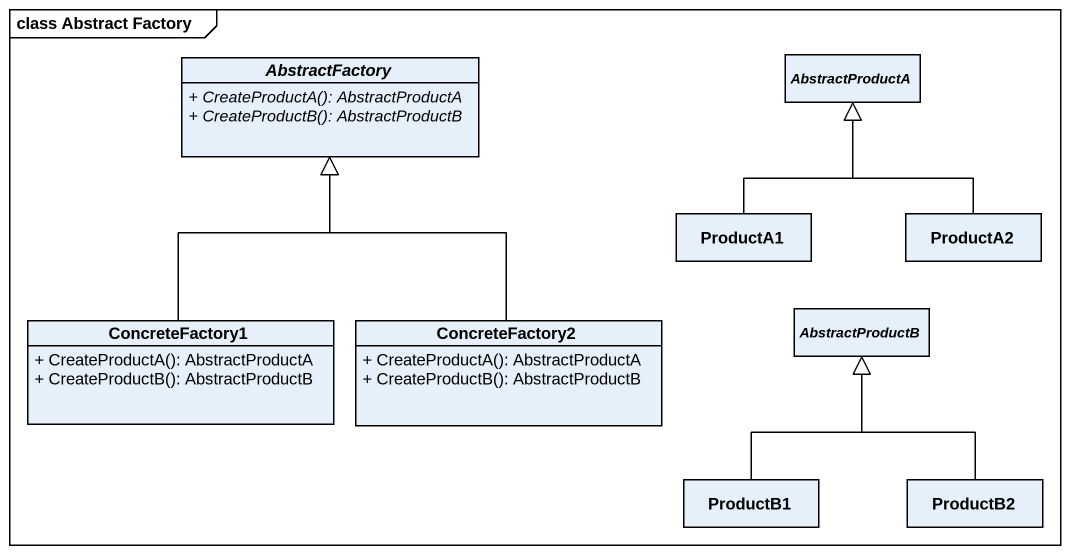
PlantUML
@startuml
mainframe class Abstract Factory
hide circle
hide empty members
skinparam classAttributeIconSize 0
abstract class AbstractFactory {
  {abstract} + CreateProductA(): AbstractProductA
  {abstract} + CreateProductB(): AbstractProductB
}
abstract class AbstractProductA
class ProductA1
class ProductA2
class ConcreteFactory1 {
  + CreateProductA(): AbstractProductA
  + CreateProductB(): AbstractProductB
}
class ConcreteFactory2 {
  + CreateProductA(): AbstractProductA
  + CreateProductB(): AbstractProductB
}
abstract class AbstractProductB
class ProductB1
class ProductB2
ProductA1 -up-|> AbstractProductA
ProductA2 -up-|> AbstractProductA
ConcreteFactory1 -up-|> AbstractFactory
ConcreteFactory2 -up-|> AbstractFactory
ProductB1 -up-|> AbstractProductB
ProductB2 -up-|> AbstractProductB
@enduml
